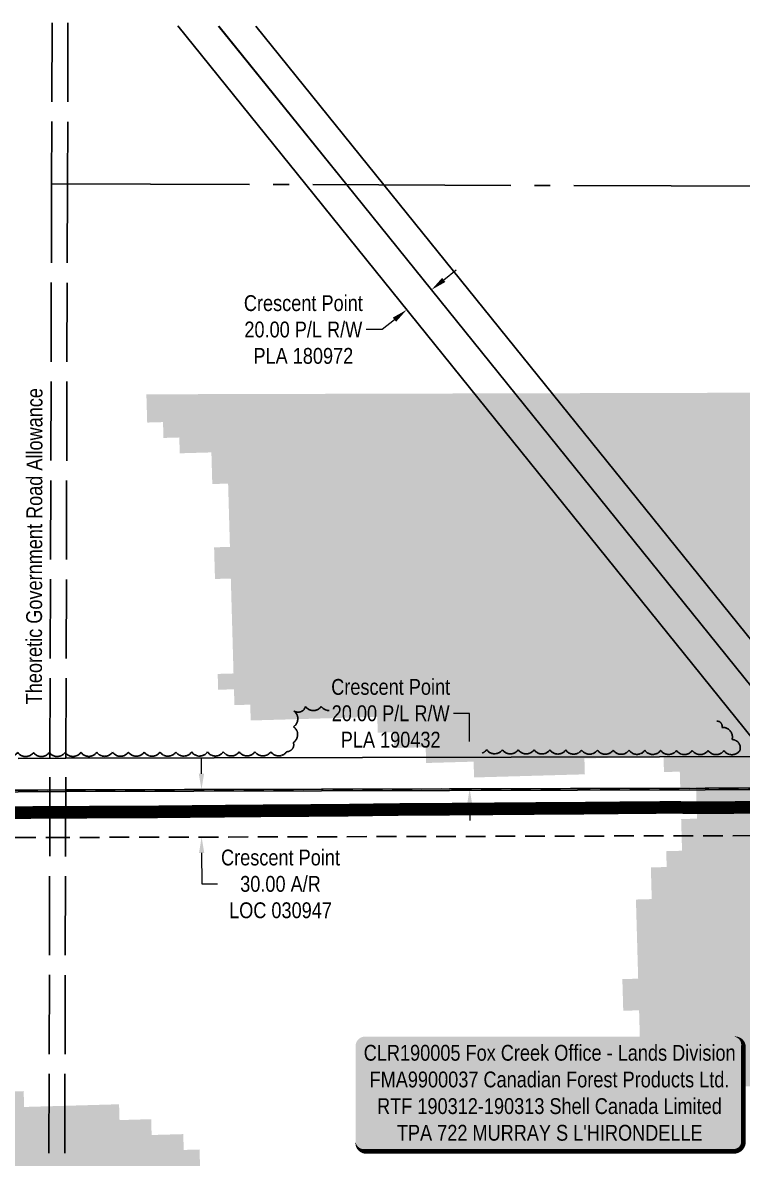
# Model space of a CAD drawing. Extents: x 456630 to 490274, y 6043290 to 6049977.
# Drawn here: x 486915 to 487369, y 6044397 to 6045115 of the extents above; entities that cross this region are included whole.
import ezdxf
from ezdxf.enums import TextEntityAlignment as Align

# ---------------------------------------------------------------- set-up
doc = ezdxf.new("R2010")
doc.units = 0
doc.header["$LTSCALE"] = 5
doc.header["$PDMODE"] = 35
doc.header["$PDSIZE"] = 5
for name, pattern in [('0', [1, 1, 0]), ('foc-ACCESSROAD', [3.75, 2.5, -1.25]), ('foc-QUARTERLINE', [33, 25, -3, 2, -3]), ('foc-UNSURVEYED', [12.5, 10, -2.5]), ('PHANTOM', [63.5, 31.75, -6.35, 6.35, -6.35, 6.35, -6.35])]:
    doc.linetypes.add(name, pattern=pattern)
doc.layers.get('Defpoints').update_dxf_attribs({"color": 9})
for name, color, linetype in [('AS-ROADS', 254, 'Continuous'), ('C-RW', 13, 'Continuous'), ('C-WS', 13, 'foc-ACCESSROAD'), ('F-RW', 190, 'Continuous'), ('L-QSEC', 8, 'foc-QUARTERLINE'), ('L-ROAD-T', 7, 'Continuous'), ('L-USEC', 7, 'foc-UNSURVEYED'), ('P-PROPOSED', 10, 'Continuous'), ('T-BUSH', 110, '0'), ('WETLAND - FEN - H', 43, 'PHANTOM'), ('WETLAND - SWAMP - H', 8, 'PHANTOM')]:
    doc.layers.add(name, color=color, linetype=linetype)
doc.layers.add('C-AR-T', color=13, linetype='Continuous', lineweight=9)
doc.layers.add('C-RW-T', color=13, linetype='Continuous', lineweight=9)
doc.styles.add('80', font='ARIALN.TTF', dxfattribs={"height": 10})
doc.styles.add('80CG', font='ARIALN.TTF', dxfattribs={"height": 10})
doc.styles.add('80L', font='ARIALN.TTF', dxfattribs={"height": 10})
doc.dimstyles.new('Compass 5 000', dxfattribs={"dimscale": 5, "dimtxt": 9, "dimasz": 2, "dimexe": 0.2, "dimexo": 0.0625, "dimgap": 0.5, "dimtad": 0, "dimtih": 1, "dimtoh": 1, "dimzin": 0, "dimdsep": 46, "dimtxsty": '80CG', "dimcen": 0.1, "dimse1": 1, "dimse2": 1, "dimclrd": 256, "dimclrt": 256, "dimaunit": 1, "dimadec": 4, "dimazin": 0, "dimtfac": 0.06, "dimtofl": 0, "dimtmove": 0, "dimatfit": 1, "dimfxl": 0.2, "dimtolj": 1, "dimtzin": 0, "dimlwd": -1, "dimarcsym": 0})

# ---------------------------------------------------------------- blocks, each defined once
blk = doc.blocks.new('*D886')
at = {"layer": 'C-AR-T', "transparency": 16777216}
for p, q in [((487027.79, 6044639.99), (487027.77, 6044649.99)), ((487027.92, 6044590.01), (487027.98, 6044570.36)), ((487027.98, 6044570.36), (487037.98, 6044570.36))]:
    blk.add_line(p, q, dxfattribs=at)
for points in [[(487029.46, 6044640), (487026.13, 6044639.99), (487027.82, 6044629.99)], [(487029.59, 6044590.01), (487026.26, 6044590), (487027.9, 6044600.01)]]:
    blk.add_solid(points, dxfattribs=at)
at = {"layer": 'Defpoints', "color": 0, "transparency": 16777216}
for p in [(487017.89, 6044629.97), (487017.97, 6044599.98), (487027.9, 6044600.01)]:
    blk.add_point(p, dxfattribs=at)
at = {"layer": 'C-AR-T', "transparency": 16777216, "insert": (487077.74, 6044570.36), "char_height": 10, "attachment_point": 5, "style": '80CG'}
blk.add_mtext('\\A1;Crescent Point\\P30.00 A/R\\PLOC 030947', dxfattribs=at)
blk = doc.blocks.new('*D910')
at = {"layer": 'C-RW-T', "transparency": 16777216}
for p, q in [((487197.1, 6044678.16), (487187.1, 6044678.16)), ((487197.14, 6044660.44), (487197.1, 6044678.16)), ((487197.25, 6044620.44), (487197.27, 6044610.44))]:
    blk.add_line(p, q, dxfattribs=at)
for points in [[(487198.81, 6044660.44), (487195.47, 6044660.43), (487197.17, 6044650.44)], [(487198.91, 6044620.44), (487195.58, 6044620.43), (487197.22, 6044630.43)]]:
    blk.add_solid(points, dxfattribs=at)
at = {"layer": 'Defpoints', "color": 0, "transparency": 16777216}
for p in [(487197.17, 6044650.44), (487209.45, 6044650.47), (487209.51, 6044630.47)]:
    blk.add_point(p, dxfattribs=at)
at = {"layer": 'C-RW-T', "transparency": 16777216, "insert": (487147.33, 6044678.16), "char_height": 10, "attachment_point": 5, "style": '80CG'}
blk.add_mtext('\\A1;Crescent Point\\P20.00 P/L R/W^JPLA 190432', dxfattribs=at)
blk = doc.blocks.new('*D911')
at = {"layer": 'C-RW-T', "transparency": 16777216}
for p, q in [((487180.87, 6044952.05), (487188.65, 6044958.33)), ((487149.7, 6044926.93), (487141.92, 6044920.65)), ((487141.92, 6044920.65), (487131.92, 6044920.65))]:
    blk.add_line(p, q, dxfattribs=at)
for points in [[(487179.82, 6044953.35), (487181.91, 6044950.75), (487173.08, 6044945.77)], [(487148.66, 6044928.22), (487150.75, 6044925.63), (487157.49, 6044933.2)]]:
    blk.add_solid(points, dxfattribs=at)
at = {"layer": 'Defpoints', "color": 0, "transparency": 16777216}
for p in [(487159.8, 6044962.25), (487144.21, 6044949.67), (487157.49, 6044933.2)]:
    blk.add_point(p, dxfattribs=at)
at = {"layer": 'C-RW-T', "transparency": 16777216, "insert": (487092.16, 6044920.65), "char_height": 10, "attachment_point": 5, "style": '80CG'}
blk.add_mtext('\\A1;Crescent Point\\P20.00 P/L R/W\\PPLA 180972', dxfattribs=at)
blk = doc.blocks.new('*U681')
h = blk.add_hatch(color=255)
edge = h.paths.add_edge_path()
edge.add_line((-116.5, -37), (116.5, -37))
edge.add_arc((116.5, -31), 6, 270, 360)
edge.add_line((122.5, -31), (122.5, 29.5))
edge.add_arc((116.5, 29.5), 6, 0, 90)
edge.add_line((116.5, 35.5), (-116.5, 35.5))
edge.add_arc((-116.5, 29.5), 6, 90, 180)
edge.add_line((-122.5, 29.5), (-122.5, -31))
edge.add_arc((-116.5, -31), 6, 180, 270)
at = {"color": 44, "flags": 128}
blk.add_lwpolyline([(-116.5, -37, 3, 3, 0), (116.5, -37, 3, 3, 0.414214), (122.5, -31, 3, 3, 0), (122.5, 29.5, 3, 0, 0.414214), (116.5, 35.5, 0, 0, 0), (-116.5, 35.5, 0, 0, 0.414214), (-122.5, 29.5, 0, 0, 0), (-122.5, -31, 0, 3, 0.414214)], format="xyseb", close=True, dxfattribs=at)
at = {"color": 44, "style": '80'}
blk.add_attdef('ENTER_TEXT_001', (-35.99, -5), '', height=10, dxfattribs=at)

msp = doc.modelspace()

# ---------------------------------------------------------------- hatches: boundary and pattern name
at = {"layer": 'WETLAND - FEN - H', "transparency": 33554495}
h = msp.add_hatch(color=256, dxfattribs=at)
h.dxf.hatch_style = 1
h.paths.add_polyline_path([(487416.544, 6044763.892), (487426.542, 6044764.176), (487425.12, 6044814.164), (487435.117, 6044814.448), (487434.264, 6044844.441), (487444.261, 6044844.725), (487443.408, 6044874.718), (487453.406, 6044875.002), (487453.236, 6044880.978), (487426.193, 6044880.907), (486993.013, 6044879.773), (486993.521, 6044861.919), (487003.518, 6044862.203), (487003.803, 6044852.206), (487013.8, 6044852.49), (487014.084, 6044842.493), (487034.079, 6044843.062), (487034.648, 6044823.067), (487044.646, 6044823.351), (487045.783, 6044783.361), (487035.786, 6044783.077), (487036.355, 6044763.082), (487046.352, 6044763.366), (487048.059, 6044703.381), (487038.061, 6044703.097), (487038.346, 6044693.099), (487048.343, 6044693.384), (487048.628, 6044683.386), (487058.625, 6044683.671), (487058.909, 6044673.673), (487138.889, 6044675.948), (487139.174, 6044665.951), (487149.171, 6044666.235), (487149.456, 6044656.238), (487169.451, 6044656.807), (487169.735, 6044646.809), (487199.728, 6044647.662), (487200.012, 6044637.665), (487269.995, 6044639.656), (487269.71, 6044649.653), (487319.698, 6044651.075), (487319.982, 6044641.078), (487329.98, 6044641.362), (487330.264, 6044631.365), (487340.261, 6044631.649), (487340.285, 6044630.81), (487390.31, 6044630.941), (487389.965, 6044643.069), (487399.962, 6044643.353), (487399.393, 6044663.348), (487409.391, 6044663.633), (487409.106, 6044673.63), (487419.104, 6044673.914)])
h.paths.add_polyline_path([(487390.31, 6044630.941), (487340.285, 6044630.81), (487340.342, 6044628.81), (487390.367, 6044628.941)])
h.paths.add_polyline_path([(487390.367, 6044628.941), (487340.342, 6044628.81), (487340.83, 6044611.654), (487330.833, 6044611.37), (487331.402, 6044591.375), (487321.404, 6044591.09), (487321.689, 6044581.093), (487311.691, 6044580.808), (487312.26, 6044560.813), (487382.242, 6044562.804), (487382.527, 6044552.807), (487402.522, 6044553.376), (487402.806, 6044543.378), (487412.804, 6044543.662), (487413.088, 6044533.665), (487423.086, 6044533.949), (487421.664, 6044583.937), (487411.666, 6044583.652), (487411.382, 6044593.65), (487401.384, 6044593.366), (487401.1, 6044603.363), (487391.102, 6044603.079)])
at = {"layer": 'WETLAND - SWAMP - H', "transparency": 33554495}
h = msp.add_hatch(color=256, dxfattribs=at)
h.dxf.hatch_style = 1
h.paths.add_polyline_path([(487414.51, 6044483.677), (487413.941, 6044503.672), (487423.939, 6044503.957), (487423.086, 6044533.949), (487413.088, 6044533.665), (487412.804, 6044543.662), (487402.806, 6044543.378), (487402.522, 6044553.376), (487382.527, 6044552.807), (487382.242, 6044562.804), (487312.26, 6044560.813), (487302.262, 6044560.529), (487303.684, 6044510.541), (487293.687, 6044510.257), (487294.256, 6044490.262), (487304.253, 6044490.546), (487305.106, 6044460.554), (487315.104, 6044460.838), (487315.388, 6044450.841), (487325.386, 6044451.125), (487325.67, 6044441.128), (487375.658, 6044442.55), (487375.373, 6044452.547), (487385.371, 6044452.832), (487385.086, 6044462.829), (487395.084, 6044463.114), (487394.8, 6044473.111), (487404.797, 6044473.396), (487404.513, 6044483.393)])
h = msp.add_hatch(color=256, dxfattribs=at)
h.dxf.hatch_style = 1
h.paths.add_polyline_path([(486885.212, 6044448.609), (486835.224, 6044447.187), (486834.94, 6044457.184), (486804.947, 6044456.331), (486805.232, 6044446.334), (486785.237, 6044445.765), (486785.521, 6044435.767), (486775.524, 6044435.483), (486775.808, 6044425.486), (486765.811, 6044425.201), (486766.379, 6044405.206), (486776.377, 6044405.491), (486776.946, 6044385.496), (486786.943, 6044385.78), (486787.179, 6044377.487), (486912.605, 6044377.817), (486942.763, 6044377.896), (487037.3, 6044378.144), (487037.165, 6044382.893), (487027.167, 6044382.608), (487026.599, 6044402.603), (487016.601, 6044402.319), (487016.317, 6044412.316), (486996.322, 6044411.747), (486996.037, 6044421.745), (486976.042, 6044421.176), (486975.758, 6044431.174), (486915.773, 6044429.467), (486915.489, 6044439.465), (486885.496, 6044438.611)])

# ---------------------------------------------------------------- linework, layer by layer
at = {"layer": 'AS-ROADS', "const_width": 7.996, "flags": 128}
msp.add_lwpolyline([(487378.777, 6044618.768), (487371.277, 6044618.749), (487366.14, 6044618.712), (487360.895, 6044618.646), (487355.54, 6044618.582), (487350.082, 6044618.568), (487344.499, 6044618.565), (487338.81, 6044618.63), (487333.025, 6044618.679), (487327.116, 6044618.72), (487321.118, 6044618.71), (487315.032, 6044618.687), (487308.745, 6044618.64), (487302.289, 6044618.587), (487295.475, 6044618.516), (487288.467, 6044618.453), (487281.269, 6044618.38), (487273.957, 6044618.31), (487266.468, 6044618.237), (487258.88, 6044618.196), (487251.124, 6044618.148), (487243.285, 6044618.095), (487235.44, 6044618.037), (487227.651, 6044617.967), (487219.85, 6044617.909), (487212.035, 6044617.847), (487204.099, 6044617.755), (487196.105, 6044617.694), (487188.055, 6044617.651), (487179.95, 6044617.613), (487171.783, 6044617.563), (487163.544, 6044617.523), (487155.24, 6044617.455), (487146.958, 6044617.37), (487138.687, 6044617.253), (487130.403, 6044617.132), (487122.064, 6044617.018), (487113.672, 6044616.932), (487105.234, 6044616.866), (487096.757, 6044616.799), (487088.242, 6044616.737), (487079.68, 6044616.69), (487071.057, 6044616.617), (487062.412, 6044616.562), (487053.789, 6044616.495), (487045.237, 6044616.408), (487036.754, 6044616.296), (487028.352, 6044616.216), (487020.013, 6044616.155), (487011.677, 6044616.105), (487003.265, 6044615.978), (486994.803, 6044615.904), (486986.278, 6044615.856), (486977.697, 6044615.813), (486969.09, 6044615.774), (486960.464, 6044615.766), (486951.808, 6044615.719), (486943.134, 6044615.684), (486934.449, 6044615.636), (486925.752, 6044615.573), (486917.072, 6044615.504), (486908.399, 6044615.418)], dxfattribs=at)
at = {"layer": 'C-RW'}
msp.add_lwpolyline([(487038.663, 6045112.461), (487119.565, 6045012.149), (487391.51, 6044674.823), (487414.99, 6044674.858), (487417.241, 6044674.863), (487521.063, 6044675.118), (487521.116, 6044655.129), (487431.077, 6044654.908), (487407.646, 6044654.85), (487381.958, 6044654.788), (487093.759, 6045012.246), (487012.887, 6045112.556)], dxfattribs=at)
at = {"layer": 'C-RW', "flags": 128}
msp.add_lwpolyline([(486911.999, 6044649.691), (486942.158, 6044649.77), (487410.757, 6044650.997), (487434.195, 6044651.045), (487449.269, 6044632.35), (487450.279, 6044631.097), (487449.272, 6044631.094), (487426.851, 6044631.037), (486942.102, 6044629.767), (486911.942, 6044629.688)], dxfattribs=at)
at = {"layer": 'C-WS'}
for points in [[(485281.21, 6044575.071), (485311.376, 6044577.049), (485966.399, 6044619.98), (486106.701, 6044624.63), (486203.157, 6044627.828), (486363.951, 6044628.248), (486378.943, 6044628.287), (486911.942, 6044629.688), (486942.102, 6044629.767), (487426.851, 6044631.036), (487449.272, 6044631.094), (487450.279, 6044631.097), (487469.262, 6044631.147), (487642.283, 6044631.604), (487642.283, 6044631.604), (487736.977, 6044545.269), (488110.841, 6044204.404), (488153.99, 6044165.064), (488165.63, 6044154.452), (488369.212, 6043968.851), (488509.521, 6043943.042), (488540.739, 6043970.171), (488570.963, 6043996.436)], [(488570.866, 6043956.628), (488540.642, 6043930.363), (488518.293, 6043910.941), (488355.35, 6043940.913), (488168.031, 6044111.691), (488152.521, 6044125.832), (488140.882, 6044136.445), (488066.155, 6044204.571), (487736.871, 6044504.79), (487630.699, 6044601.589), (487474.41, 6044601.17), (487450.982, 6044601.107), (486942.017, 6044599.782), (486911.858, 6044599.703), (486449.399, 6044598.49), (486449.425, 6044588.495), (486203.872, 6044587.851), (486171.789, 6044586.787), (486171.458, 6044596.777), (486106.611, 6044594.627), (485967.877, 6044590.028), (485311.281, 6044547.031), (485281.115, 6044545.056)]]:
    msp.add_lwpolyline(points, dxfattribs=at)
at = {"layer": 'F-RW'}
for points in [[(488262.387, 6043299.751), (488217.334, 6043399.903), (487962.22, 6043967.043), (487769.805, 6044205.686), (487736.195, 6044247.373), (487458.681, 6044591.558), (487450.982, 6044601.107), (487450.635, 6044601.537), (487441.376, 6044613.021), (487433.322, 6044623.009), (487426.851, 6044631.036), (487410.756, 6044650.995), (487407.646, 6044654.85), (487391.519, 6044674.845), (487119.565, 6045012.15), (487038.675, 6045112.461)], [(487062.233, 6045112.375), (487143.112, 6045012.063), (487414.99, 6044674.858), (487431.076, 6044654.908), (487434.195, 6044651.043), (487449.269, 6044632.349), (487450.279, 6044631.097), (487456.766, 6044623.05), (487464.82, 6044613.062), (487474.06, 6044601.604), (487474.41, 6044601.17), (487482.107, 6044591.624), (487736.271, 6044276.396), (487793.355, 6044205.597), (487977.926, 6043976.682), (488237.412, 6043399.828), (488282.464, 6043299.675)]]:
    msp.add_lwpolyline(points, dxfattribs=at)
at = {"layer": 'L-QSEC'}
msp.add_line((486933.138, 6045012.846), (487703.578, 6045010.017), dxfattribs=at)
at = {"layer": 'L-USEC'}
for p, q in [((486933.424, 6045114.564), (486933.138, 6045012.864)), ((486943.467, 6045114.533), (486943.18, 6045012.809)), ((486933.138, 6045012.864), (486930.874, 6044208.827)), ((486943.18, 6045012.809), (486940.916, 6044208.771))]:
    msp.add_line(p, q, dxfattribs=at)
at = {"layer": 'P-PROPOSED', "flags": 128}
msp.add_lwpolyline([(488571.619, 6043995.681), (488541.395, 6043969.417), (488509.813, 6043941.971), (488368.75, 6043967.919), (488164.956, 6044153.713), (488110.168, 6044203.665), (487736.304, 6044544.53), (487641.896, 6044630.603), (487426.853, 6044630.036), (486942.104, 6044628.767), (486911.945, 6044628.688), (486378.946, 6044627.287), (486363.954, 6044627.248), (486203.175, 6044626.828), (486106.734, 6044623.631), (485966.448, 6044618.981), (485311.441, 6044576.051), (485281.276, 6044574.074)], dxfattribs=at)
at = {"layer": 'T-BUSH', "flags": 128}
for points in [[(485008.194, 6044610.282, 0.520567), (485018.187, 6044610.072, 0.5205671), (485028.179, 6044609.862, 0.5205671), (485038.172, 6044609.651, 0.5205671), (485044.444, 6044613.282, 0.5205671), (485044.553, 6044623.277, 0.5205671), (485044.662, 6044633.271, 0.5205671), (485044.771, 6044643.265, 0.5205671), (485044.88, 6044653.259, 0.5205671), (485051.818, 6044657.174, 0.5205671), (485060.596, 6044657.031, 0.5205671), (485061.468, 6044647.074, 0.5205671), (485062.34, 6044637.117, 0.5205671), (485063.212, 6044627.161, 0.5205671), (485064.084, 6044617.204, 0.5205671), (485070.584, 6044613.183, 0.5205671), (485080.573, 6044612.842, 0.5205671), (485090.562, 6044612.501, 0.5205671), (485096.235, 6044607.435, 0.5205671), (485106.216, 6044606.899, 0.5205671), (485116.203, 6044606.702, 0.5205671), (485126.197, 6044606.842, 0.5205671), (485136.19, 6044606.982, 0.5205671), (485146.184, 6044607.122, 0.5205671), (485156.178, 6044607.262, 0.5205671), (485166.172, 6044607.402, 0.5205671), (485176.165, 6044607.543, 0.5205671), (485186.159, 6044607.683, 0.5205671), (485196.153, 6044607.823, 0.5205671), (485206.147, 6044607.963, 0.5205671), (485216.141, 6044608.031, 0.5205671), (485226.136, 6044608.062, 0.5205671), (485236.13, 6044608.093, 0.5205671), (485246.125, 6044608.124, 0.5205671), (485256.12, 6044608.155, 0.5205671), (485266.115, 6044608.186, 0.5205671), (485276.109, 6044608.218, 0.5205671), (485286.104, 6044608.249, 0.5205671), (485296.099, 6044608.28, 0.5205671), (485306.093, 6044608.311, 0.5205671), (485316.088, 6044608.342, 0.5205671), (485326.083, 6044608.373, 0.5205671), (485336.078, 6044608.404, 0.5205671), (485346.072, 6044608.435, 0.5205671), (485356.047, 6044608.489, 0.5205671), (485357.281, 6044618.407, 0.5205671), (485358.514, 6044628.325, 0.5205671), (485362.527, 6044635.099, 0.5205671), (485372.522, 6044635.106, 0.5205671), (485382.517, 6044635.112, 0.5205671), (485392.512, 6044635.119, 0.5205671), (485402.506, 6044635.126, 0.5205671), (485412.501, 6044635.132, 0.5205671), (485422.496, 6044635.139, 0.5205671), (485432.491, 6044635.146, 0.5205671), (485440.803, 6044630.18, 0.5205671), (485448.741, 6044624.106, 0.5205671), (485456.679, 6044618.033, 0.5205671), (485464.617, 6044611.96, 0.5205671), (485474.059, 6044610.842, 0.5205671), (485484.034, 6044611.478, 0.5205671), (485494.008, 6044612.114, 0.5205671), (485503.983, 6044612.75, 0.5205671), (485513.957, 6044613.386, 0.5205671), (485523.932, 6044614.021, 0.5205671), (485533.906, 6044614.657, 0.5205671), (485543.881, 6044615.293, 0.5205671), (485553.855, 6044615.929, 0.5205671), (485563.83, 6044616.564, 0.5205671), (485573.804, 6044617.2, 0.5205671), (485583.779, 6044617.836, 0.5205671), (485593.753, 6044618.472, 0.5205671), (485603.728, 6044619.108, 0.5205671), (485613.702, 6044619.743, 0.5205671), (485623.677, 6044620.379, 0.5205671), (485633.651, 6044621.015, 0.5205671), (485643.626, 6044621.651, 0.5205671), (485653.6, 6044622.286, 0.5205671), (485663.575, 6044622.922, 0.5205671), (485673.549, 6044623.558, 0.5205671), (485683.524, 6044624.194, 0.5205671), (485693.498, 6044624.83, 0.5205671), (485703.473, 6044625.465, 0.5205671), (485713.447, 6044626.101, 0.5205671), (485723.422, 6044626.737, 0.5205671), (485733.396, 6044627.373, 0.5205671), (485743.371, 6044628.008, 0.5205671), (485753.345, 6044628.644, 0.5205671), (485763.32, 6044629.28, 0.5205671), (485773.294, 6044629.916, 0.5205671), (485783.269, 6044630.552, 0.5205671), (485793.243, 6044631.187, 0.5205671), (485801.338, 6044633.546, 0.5205671), (485801.101, 6044643.538, 0.5205671), (485800.864, 6044653.53, 0.5205671), (485802.556, 6044661.66, 0.5205671), (485812.55, 6044661.776, 0.5205671), (485822.544, 6044661.892, 0.5205671), (485832.538, 6044662.008, 0.5205671), (485842.532, 6044662.124, 0.5205671), (485852.526, 6044662.24, 0.5205671), (485862.52, 6044662.356, 0.5205671), (485866.11, 6044655.229, 0.5205671), (485867.22, 6044645.296, 0.5205671), (485869.967, 6044637.326, 0.5205671), (485879.938, 6044638.018, 0.5205671), (485889.908, 6044638.709, 0.5205671), (485899.879, 6044639.401, 0.5205671), (485909.85, 6044640.092, 0.5205671), (485919.821, 6044640.784, 0.5205671), (485929.792, 6044641.476, 0.5205671), (485939.762, 6044642.167, 0.5205671), (485949.733, 6044642.859, 0.5205671), (485959.704, 6044643.551, 0.5205671), (485969.683, 6044644.069, 0.5205671), (485979.674, 6044644.323, 0.5205671), (485989.666, 6044644.578, 0.5205671), (485999.658, 6044644.832, 0.5205671), (486009.649, 6044645.086, 0.5205671), (486019.641, 6044645.341, 0.5205671), (486029.632, 6044645.595, 0.5205671), (486039.624, 6044645.85, 0.5205671), (486049.615, 6044646.104, 0.5205671), (486059.607, 6044646.359, 0.5205671), (486069.598, 6044646.613, 0.5205671), (486079.59, 6044646.868, 0.5205671), (486089.581, 6044647.122, 0.5205671), (486099.573, 6044647.376, 0.5205671), (486109.564, 6044647.631, 0.5205671), (486119.556, 6044647.885, 0.5205671), (486129.547, 6044648.14, 0.5205671), (486139.539, 6044648.394, 0.5205671), (486149.53, 6044648.649, 0.5205671), (486159.522, 6044648.903, 0.5205671), (486169.513, 6044649.158, 0.5205671), (486179.505, 6044649.412, 0.5205671), (486189.496, 6044649.666, 0.5205671), (486199.488, 6044649.921, 0.5205671), (486209.479, 6044650.175, 0.5205671), (486219.471, 6044650.43, 0.5205671), (486229.462, 6044650.684, 0.5205671), (486239.454, 6044650.939, 0.5205671), (486249.183, 6044651.773, 0.5205671), (486255.975, 6044659.106, 0.5205671), (486261.008, 6044667.127, 0.5205671), (486261.004, 6044677.122, 0.5205671), (486261, 6044687.117, 0.5205671), (486260.996, 6044697.112, 0.5205671), (486260.992, 6044707.106, 0.5205671), (486260.989, 6044717.101, 0.5205671), (486260.985, 6044727.096, 0.5205671), (486260.981, 6044737.091, 0.5205671), (486260.977, 6044747.085, 0.5205671), (486260.973, 6044757.08, 0.5205671), (486260.969, 6044767.075, 0.5205671), (486260.965, 6044777.07, 0.5205671), (486260.961, 6044787.064, 0.5205671), (486260.957, 6044797.059, 0.5205671), (486260.953, 6044807.054, 0.5205671), (486260.949, 6044817.049, 0.5205671), (486260.945, 6044827.043, 0.5205671), (486260.941, 6044837.038, 0.5205671), (486260.938, 6044847.033, 0.5205671), (486267.993, 6044850.024, 0.5205671), (486277.987, 6044850.1, 0.5205671), (486287.982, 6044850.175, 0.5205671), (486297.976, 6044850.25, 0.5205671), (486307.971, 6044850.326, 0.5205671), (486317.965, 6044850.401, 0.5205671), (486327.96, 6044850.477, 0.5205671), (486337.954, 6044850.552, 0.5205671), (486347.949, 6044850.627, 0.5205671), (486357.943, 6044850.703, 0.5205671), (486367.938, 6044850.778, 0.5205671), (486377.932, 6044850.854, 0.5205671), (486381.317, 6044844.272, 0.5205671), (486381.313, 6044834.277, 0.5205671), (486381.309, 6044824.283, 0.5205671), (486381.305, 6044814.288, 0.5205671), (486381.301, 6044804.293, 0.5205671), (486381.297, 6044794.298, 0.5205671), (486381.293, 6044784.304, 0.5205671), (486381.289, 6044774.309, 0.5205671), (486381.285, 6044764.314, 0.5205671), (486381.281, 6044754.319, 0.5205671), (486381.277, 6044744.325, 0.5205671), (486381.273, 6044734.33, 0.5205671), (486381.269, 6044724.335, 0.5205671), (486384.613, 6044715.356, 0.5205671), (486392.284, 6044710.529, 0.5205671), (486402.218, 6044709.425, 0.5205671), (486412.151, 6044708.322, 0.5205671), (486417.929, 6044703.736, 0.5205671), (486417.278, 6044693.762, 0.5205671), (486416.627, 6044683.789, 0.5205671), (486415.976, 6044673.815, 0.5205671), (486415.325, 6044663.842, 0.5205671), (486419.739, 6044658.154, 0.5205671), (486429.683, 6044657.147, 0.5205671), (486439.627, 6044656.14, 0.5205671), (486449.571, 6044655.133, 0.5205671), (486459.515, 6044654.127, 0.5205671), (486469.458, 6044653.12, 0.5205671), (486479.402, 6044652.113, 0.5205671), (486489.369, 6044651.554, 0.5205671), (486499.363, 6044651.568, 0.5205671), (486509.358, 6044651.582, 0.5205671), (486519.353, 6044651.595, 0.5205671), (486529.348, 6044651.609, 0.5205671), (486539.342, 6044651.622, 0.5205671), (486549.337, 6044651.636, 0.5205671), (486559.332, 6044651.65, 0.5205671), (486569.327, 6044651.663, 0.5205671), (486579.321, 6044651.677, 0.5205671), (486589.316, 6044651.691, 0.5205671), (486599.311, 6044651.704, 0.5205671), (486608.812, 6044652.209, 0.5205671), (486608.775, 6044662.204, 0.5205671), (486608.739, 6044672.199, 0.5205671), (486608.703, 6044682.193, 0.5205671), (486618.62, 6044681.959, 0.5205671), (486628.61, 6044681.65, 0.5205671), (486638.599, 6044681.341, 0.5205671), (486648.589, 6044681.031, 0.5205671), (486658.579, 6044680.722, 0.5205671), (486668.569, 6044680.413, 0.5205671), (486675.39, 6044676.95, 0.5205671), (486675.652, 6044666.959, 0.5205671), (486675.913, 6044656.967, 0.5205671), (486681.811, 6044652.779, 0.5205671), (486691.806, 6044652.808, 0.5205671), (486701.8, 6044652.837, 0.5205671), (486711.795, 6044652.867, 0.5205671), (486721.79, 6044652.896, 0.5205671), (486731.784, 6044652.925, 0.5205671), (486741.779, 6044652.955, 0.5205671), (486751.774, 6044652.984, 0.5205671), (486761.769, 6044653.013, 0.5205671), (486771.763, 6044653.042, 0.5205671), (486781.758, 6044653.072, 0.5205671), (486791.753, 6044653.101, 0.5205671), (486801.747, 6044653.13, 0.5205671), (486811.742, 6044653.159, 0.5205671), (486821.737, 6044653.189, 0.5205671), (486831.731, 6044653.218, 0.5205671), (486841.726, 6044653.247, 0.5205671), (486851.721, 6044653.276, 0.5205671), (486861.716, 6044653.306, 0.5205671), (486871.71, 6044653.335, 0.5205671), (486881.705, 6044653.364, 0.5205671), (486891.7, 6044653.393, 0.5205671), (486901.694, 6044653.423, 0.5205671), (486911.689, 6044653.452, 0.5205671), (486921.684, 6044653.481, 0.5205671), (486931.679, 6044653.511, 0.5205671), (486941.673, 6044653.54, 0.5205671), (486951.668, 6044653.569, 0.5205671), (486961.663, 6044653.598, 0.5205671), (486971.657, 6044653.628, 0.5205671), (486981.652, 6044653.657, 0.5205671), (486991.647, 6044653.686, 0.5205671), (487001.642, 6044653.715, 0.5205671), (487011.636, 6044653.745, 0.5205671), (487021.631, 6044653.774, 0.5205671), (487031.626, 6044653.803, 0.5205671), (487041.62, 6044653.832, 0.5205671), (487051.615, 6044653.862, 0.5205671), (487061.61, 6044653.891, 0.5205671), (487071.605, 6044653.92, 0.5205671), (487081.599, 6044653.95, 0.5205671), (487085.864, 6044659.77, 0.5205671), (487086.001, 6044669.764, 0.5205671), (487086.137, 6044679.758, 0.5205671), (487093.494, 6044682.486, 0.5205671), (487103.489, 6044682.559, 0.2463539), (487108.543, 6044679.995, 0.2463539)], [(487205.137, 6044653.059, 0.1488251), (487207.942, 6044655.239, 0.5205671), (487217.937, 6044655.2, 0.5205671), (487227.932, 6044655.161, 0.5205671), (487237.926, 6044655.122, 0.5205671), (487247.921, 6044655.084, 0.5205671), (487257.916, 6044655.045, 0.5205671), (487267.91, 6044655.006, 0.5205671), (487277.905, 6044654.967, 0.5205671), (487287.9, 6044654.929, 0.5205671), (487297.894, 6044654.89, 0.5205671), (487307.889, 6044654.851, 0.5205671), (487317.884, 6044654.812, 0.5205671), (487327.878, 6044654.773, 0.5205671), (487337.873, 6044654.735, 0.5205671), (487347.868, 6044654.696, 0.5205671), (487357.863, 6044654.657, 0.5205671), (487367.857, 6044654.618, 0.5205671), (487362.981, 6044661.6, 0.5205671), (487356.599, 6044669.293, 0.5205671), (487353.325, 6044673.239)]]:
    msp.add_lwpolyline(points, format="xyb", dxfattribs=at)

# ---------------------------------------------------------------- block references
at = {"layer": 'C-RW-T'}
ref = msp.add_blockref('*U681', (487247.666, 6044438.443), dxfattribs=at)
ref.add_attrib('ENTER_TEXT_001', 'CLR190005 Fox Creek Office - Lands Division', (487130.316, 6044458.706), dxfattribs={"layer": '0', "color": 44, "height": 10, "style": '80'})
ref.add_attrib('ENTER_TEXT_002', 'FMA9900037 Canadian Forest Products Ltd.', (487133.999, 6044441.862), dxfattribs={"layer": '0', "color": 44, "height": 10, "style": '80'})
ref.add_attrib('ENTER_TEXT_003', 'RTF 190312-190313 Shell Canada Limited', (487138.747, 6044425.018), dxfattribs={"layer": '0', "color": 44, "height": 10, "style": '80'})
ref.add_attrib('ENTER_TEXT_004', "TPA 722 MURRAY S L'HIRONDELLE", (487151.25, 6044408.174), dxfattribs={"layer": '0', "color": 44, "height": 10, "style": '80'})

# ---------------------------------------------------------------- texts
at = {"layer": 'L-ROAD-T', "style": '80L'}
msp.add_text('Theoretic Government Road Allowance', height=9.99479, rotation=89.880962, dxfattribs=at).set_placement((486922.191, 6044783.813), align=Align.MIDDLE_CENTER)

# ---------------------------------------------------------------- dimensions: what is measured, and where the dimension line sits
at = {"layer": 'C-AR-T'}
dim = msp.add_linear_dim(base=(487027.898, 6044600.006), p1=(487017.894, 6044629.965), p2=(487017.972, 6044599.98), angle=270.149154, text='Crescent Point\\P30.00 A/R\\PLOC 030947', dimstyle='Compass 5 000', dxfattribs=at)
dim.commit()
dim.dimension.update_dxf_attribs({"geometry": '*D886', "text_midpoint": (487077.737, 6044570.362), "dimtype": 161})
at = {"layer": 'C-RW-T'}
dim = msp.add_aligned_dim(p1=(487159.8, 6044962.246), p2=(487144.207, 6044949.674), distance=21.158, text='Crescent Point\\P20.00 P/L R/W\\PPLA 180972', dimstyle='Compass 5 000', dxfattribs=at)
dim.commit()
dim.dimension.update_dxf_attribs({"geometry": '*D911', "text_midpoint": (487092.156, 6044920.65)})
dim = msp.add_linear_dim(base=(487197.168, 6044650.438), p1=(487209.506, 6044630.467), p2=(487209.454, 6044650.47), angle=90.149943, text='Crescent Point\\P20.00 P/L R/W^JPLA 190432', dimstyle='Compass 5 000', dxfattribs=at)
dim.commit()
dim.dimension.update_dxf_attribs({"geometry": '*D910', "text_midpoint": (487147.334, 6044678.163), "dimtype": 161})

doc.saveas('drawing.dxf')
